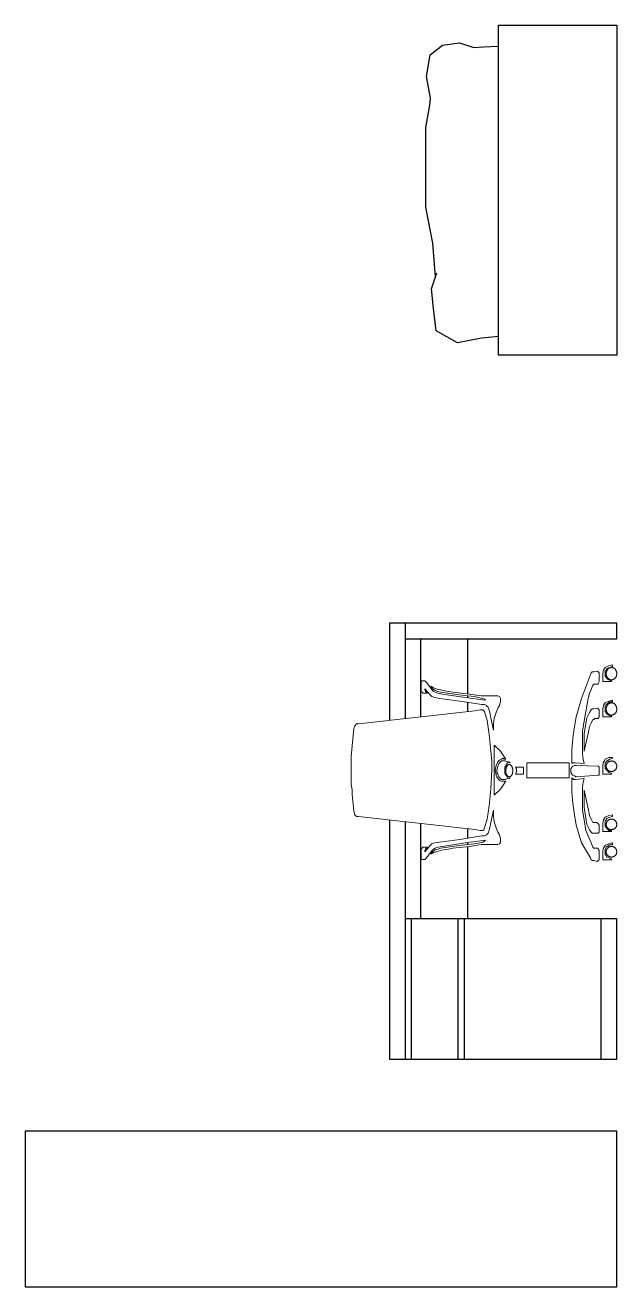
# Model space of a CAD drawing. Header units: millimetres. Extents: x 33568 to 59102, y 32067 to 59557.
# Drawn here: x 33568 to 35468, y 32067 to 36119 of the extents above; entities that cross this region are included whole.
import ezdxf

# ---------------------------------------------------------------- set-up
doc = ezdxf.new("R2010")
doc.units = ezdxf.units.MM
doc.layers.add('arredo', color=253, linetype='Continuous')

msp = doc.modelspace()

# ---------------------------------------------------------------- linework, layer by layer
at = {"layer": 'arredo'}
for p, q in [((34854.8, 35790.6), (34868.4, 35862.8)), ((34788.4, 34198.1), (34788.4, 33891.4)), ((34838.4, 34148.1), (34838.4, 33897)), ((34988.4, 34148.1), (34988.4, 33971.6)), ((34988.4, 33964.9), (34988.4, 33958.6)), ((34988.4, 33944.4), (34988.4, 33913.7)), ((34788.4, 33560.7), (34788.4, 32798.1)), ((34838.4, 33555.1), (34838.4, 33248.1)), ((34988.4, 33538.4), (34988.4, 33507.7)), ((34988.4, 33493.5), (34988.4, 33487.2)), ((34988.4, 33480.5), (34988.4, 33248.1)), ((34808.4, 33248.1), (34808.4, 32798.1)), ((34958.4, 33248.1), (34958.4, 32798.1)), ((34978.4, 33248.1), (34978.4, 32798.1)), ((35418.4, 32798.1), (35418.4, 33248.1))]:
    msp.add_line(p, q, dxfattribs=at)
at = {"layer": 'arredo', "lineweight": 0}
msp.add_line((35055.2, 33928.4), (35055.2, 33928.4), dxfattribs=at)
at = {"layer": 'arredo'}
for points in [[(35468.4, 35059.2), (35088.4, 35059.2), (35088.4, 36119.2), (35468.4, 36119.2), (35468.4, 35059.2)], [(34868.4, 35862.8), (34870.3, 35884.8), (34857.3, 35954.5), (34868.8, 36024.2), (34908.8, 36054.8), (34963.1, 36062.8), (35009.5, 36047.4), (35040.5, 36050)], [(35040.5, 36050), (35040.5, 36050), (35088.4, 36052.2)], [(34885.8, 35310.8), (34878, 35419.2), (34854.8, 35535.2), (34854.8, 35697.8), (34854.8, 35790.6)], [(35088.4, 35119.2), (35034.2, 35113.8), (34956.9, 35098.4), (34888.4, 35137.1), (34879.9, 35209.2), (34873.2, 35272.9), (34890.4, 35323.6)], [(34788.4, 34148.1), (35468.4, 34148.1), (35468.4, 34198.1), (34738.4, 34198.1), (34738.4, 33885.8)], [(34738.4, 33566.3), (34738.4, 32798.1), (35468.4, 32798.1), (35468.4, 33248.1), (34788.4, 33248.1)], [(35468.4, 32066.7), (35468.4, 32566.7), (33568.4, 32566.7), (33568.4, 32066.7), (35468.4, 32066.7)]]:
    msp.add_lwpolyline(points, dxfattribs=at)
at = {"layer": 'arredo', "lineweight": 0}
for points in [[(35380.7, 33973.7), (35386.3, 33985.2), (35392, 33999.3), (35394.8, 34002.1), (35397.6, 34002.1), (35403.3, 34002.1), (35409, 34002.1), (35409, 34005), (35411.8, 34010.6), (35411.8, 34036.1), (35411.8, 34038.9), (35409, 34041.8), (35406.1, 34044.6), (35394.8, 34041.8), (35389.1, 34041.8), (35386.3, 34038.9), (35383.5, 34033.3), (35355.2, 33956.7), (35338.2, 33897.3), (35332.6, 33866.1), (35326.9, 33829.3), (35324.1, 33789.7), (35324.1, 33747.3), (35326.9, 33750.1), (35329.7, 33750.1), (35335.4, 33750.1), (35363.7, 33747.3), (35363.7, 33747.3), (35360.8, 33761.4), (35358, 33778.4), (35358, 33798.2), (35358, 33823.7), (35358, 33852), (35363.7, 33883.1), (35369.3, 33914.2), (35375, 33951)], [(35454.2, 34064.4), (35454.2, 34064.4), (35442.9, 34061.6), (35431.6, 34055.9), (35428.8, 34053.1), (35425.9, 34047.4), (35423.1, 34036.1), (35423.1, 34010.6), (35451.4, 34010.6), (35451.4, 34013.5), (35442.9, 34016.3), (35437.3, 34019.1), (35431.6, 34027.6), (35431.6, 34036.1), (35431.6, 34041.8), (35431.6, 34044.6), (35434.4, 34047.4), (35437.3, 34053.1), (35445.7, 34055.9), (35454.2, 34058.7)], [(35450.3, 34055.9), (35449.2, 34055.8), (35448.2, 34055.6), (35447.1, 34055.3), (35446.1, 34054.9), (35445.1, 34054.5), (35444.1, 34054), (35443.1, 34053.4), (35442.2, 34052.8), (35441.3, 34052.1), (35440.5, 34051.3), (35439.7, 34050.4), (35438.9, 34049.5), (35438.2, 34048.6), (35437.6, 34047.6), (35437, 34046.5), (35436.4, 34045.5), (35436, 34044.3), (35435.5, 34043.2), (35435.2, 34042), (35434.9, 34040.8), (35434.7, 34039.5), (35434.5, 34038.3), (35434.4, 34037), (35434.4, 34035.8), (35434.5, 34034.5), (35434.6, 34033.3), (35434.8, 34032), (35435, 34030.8), (35435.4, 34029.6), (35435.7, 34028.5), (35436.2, 34027.3), (35436.7, 34026.2), (35437.3, 34025.1), (35437.9, 34024.1), (35438.6, 34023.1), (35439.3, 34022.2), (35440.1, 34021.3), (35440.9, 34020.5), (35441.8, 34019.8), (35442.7, 34019.1), (35443.6, 34018.5), (35444.6, 34018), (35445.6, 34017.5), (35446.6, 34017.1), (35447.7, 34016.8), (35448.7, 34016.5), (35449.8, 34016.4), (35450.9, 34016.3), (35451.9, 34016.3), (35453, 34016.4), (35454.1, 34016.5), (35455.1, 34016.8), (35456.2, 34017.1), (35457.2, 34017.5), (35458.2, 34018), (35459.2, 34018.5), (35460.1, 34019.1), (35461, 34019.8), (35461.9, 34020.5), (35462.7, 34021.3), (35463.5, 34022.2), (35464.2, 34023.1), (35464.9, 34024.1), (35465.5, 34025.1), (35466.1, 34026.2), (35466.6, 34027.3), (35467.1, 34028.5), (35467.4, 34029.6), (35467.8, 34030.8), (35468, 34032), (35468.2, 34033.3), (35468.3, 34034.5), (35468.4, 34035.8), (35468.4, 34037), (35468.3, 34038.3), (35468.1, 34039.5), (35467.9, 34040.8), (35467.6, 34042), (35467.3, 34043.2), (35466.8, 34044.3), (35466.4, 34045.5), (35465.8, 34046.5), (35465.2, 34047.6), (35464.6, 34048.6), (35463.9, 34049.5), (35463.1, 34050.4), (35462.3, 34051.3), (35461.5, 34052.1), (35460.6, 34052.8), (35459.7, 34053.4), (35458.7, 34054), (35457.7, 34054.5), (35456.7, 34054.9), (35455.7, 34055.3), (35454.6, 34055.6), (35453.5, 34055.8), (35452.5, 34055.9), (35451.4, 34055.9)], [(34618.5, 33803.9), (34624.2, 33860.5), (34627, 33869), (34632.6, 33874.6), (34638.3, 33874.6), (35012.5, 33916.4), (35029.8, 33919.9), (35038.3, 33919.9), (35041.1, 33917.1), (35043.9, 33914.2), (35052.4, 33885.9), (35058.1, 33840.7), (35063.7, 33786.9), (35066.6, 33755.8), (35066.6, 33727.5), (35066.6, 33727.5), (35063.7, 33665.2), (35058.1, 33611.4), (35052.4, 33569), (35046.7, 33552), (35043.9, 33540.7), (35041.1, 33535), (35038.3, 33532.2), (35029.8, 33532.2), (35012.5, 33535.7), (34638.3, 33577.5), (34632.6, 33577.5), (34627, 33583.2), (34624.2, 33594.5), (34618.5, 33648.2), (34618.5, 33662.4), (34615.7, 33682.2), (34615.7, 33724.6), (34615.7, 33769.9)], [(35386.3, 33877.4), (35380.7, 33866.1), (35377.8, 33849.1), (35363.7, 33786.9), (35363.7, 33786.9), (35363.7, 33812.4), (35363.7, 33843.5), (35372.2, 33894.4), (35380.7, 33911.4), (35386.3, 33919.9), (35389.1, 33922.7), (35394.8, 33922.7), (35406.1, 33925.5), (35409, 33922.7), (35411.8, 33919.9), (35411.8, 33917.1), (35411.8, 33897.3), (35409, 33891.6), (35403.3, 33891.6), (35397.6, 33891.6), (35394.8, 33888.8), (35392, 33888.8)], [(35454.2, 33951), (35454.2, 33951), (35442.9, 33948.2), (35431.6, 33942.5), (35428.8, 33939.7), (35425.9, 33934), (35423.1, 33922.7), (35423.1, 33897.3), (35451.4, 33897.3), (35451.4, 33900.1), (35442.9, 33902.9), (35437.3, 33905.7), (35431.6, 33914.2), (35431.6, 33922.7), (35431.6, 33928.4), (35431.6, 33931.2), (35434.4, 33936.9), (35437.3, 33939.7), (35445.7, 33945.4), (35454.2, 33945.4)], [(35450.3, 33942.5), (35449.2, 33942.4), (35448.2, 33942.2), (35447.1, 33941.9), (35446.1, 33941.5), (35445.1, 33941.1), (35444.1, 33940.6), (35443.1, 33940), (35442.2, 33939.4), (35441.3, 33938.7), (35440.5, 33937.9), (35439.7, 33937.1), (35438.9, 33936.2), (35438.2, 33935.2), (35437.6, 33934.2), (35437, 33933.2), (35436.4, 33932.1), (35436, 33930.9), (35435.5, 33929.8), (35435.2, 33928.6), (35434.9, 33927.4), (35434.7, 33926.2), (35434.5, 33924.9), (35434.4, 33923.7), (35434.4, 33922.4), (35434.5, 33921.1), (35434.6, 33919.9), (35434.8, 33918.7), (35435, 33917.4), (35435.4, 33916.2), (35435.7, 33915.1), (35436.2, 33913.9), (35436.7, 33912.8), (35437.3, 33911.7), (35437.9, 33910.7), (35438.6, 33909.7), (35439.3, 33908.8), (35440.1, 33908), (35440.9, 33907.1), (35441.8, 33906.4), (35442.7, 33905.7), (35443.6, 33905.1), (35444.6, 33904.6), (35445.6, 33904.1), (35446.6, 33903.7), (35447.7, 33903.4), (35448.7, 33903.2), (35449.8, 33903), (35450.9, 33902.9), (35451.9, 33902.9), (35453, 33903), (35454.1, 33903.2), (35455.1, 33903.4), (35456.2, 33903.7), (35457.2, 33904.1), (35458.2, 33904.6), (35459.2, 33905.1), (35460.1, 33905.7), (35461, 33906.4), (35461.9, 33907.1), (35462.7, 33908), (35463.5, 33908.8), (35464.2, 33909.7), (35464.9, 33910.7), (35465.5, 33911.7), (35466.1, 33912.8), (35466.6, 33913.9), (35467.1, 33915.1), (35467.4, 33916.2), (35467.8, 33917.4), (35468, 33918.7), (35468.2, 33919.9), (35468.3, 33921.1), (35468.4, 33922.4), (35468.4, 33923.7), (35468.3, 33924.9), (35468.1, 33926.2), (35467.9, 33927.4), (35467.6, 33928.6), (35467.3, 33929.8), (35466.8, 33930.9), (35466.4, 33932.1), (35465.8, 33933.2), (35465.2, 33934.2), (35464.6, 33935.2), (35463.9, 33936.2), (35463.1, 33937.1), (35462.3, 33937.9), (35461.5, 33938.7), (35460.6, 33939.4), (35459.7, 33940), (35458.7, 33940.6), (35457.7, 33941.1), (35456.7, 33941.5), (35455.7, 33941.9), (35454.6, 33942.2), (35453.5, 33942.4), (35452.5, 33942.5), (35451.4, 33942.5)], [(35092, 33693.5), (35089.2, 33696.3), (35086.4, 33699.2), (35083.5, 33704.8), (35080.7, 33710.5), (35077.9, 33727.5), (35077.9, 33727.5), (35080.7, 33741.6), (35086.4, 33752.9), (35089.2, 33755.8), (35092, 33758.6), (35097.7, 33761.4), (35103.3, 33764.3), (35106.2, 33761.4), (35111.8, 33761.4), (35094.9, 33786.9), (35075, 33806.7), (35075, 33755.8), (35075, 33727.5), (35075, 33645.4), (35094.9, 33665.2), (35111.8, 33690.7), (35106.2, 33690.7), (35103.3, 33690.7), (35097.7, 33690.7)], [(35454.2, 33767.1), (35454.2, 33767.1), (35442.9, 33767.1), (35431.6, 33761.4), (35428.8, 33755.8), (35425.9, 33752.9), (35423.1, 33741.6), (35423.1, 33713.3), (35451.4, 33713.3), (35451.4, 33716.1), (35442.9, 33719), (35437.3, 33724.6), (35431.6, 33733.1), (35431.6, 33741.6), (35431.6, 33744.4), (35431.6, 33750.1), (35434.4, 33752.9), (35437.3, 33755.8), (35445.7, 33761.4), (35454.2, 33764.3)], [(35126, 33750.1), (35126, 33750.1), (35109, 33755.8), (35106.2, 33755.8), (35097.7, 33755.8), (35094.9, 33752.9), (35089.2, 33747.3), (35086.4, 33738.8), (35083.5, 33724.6), (35083.5, 33719), (35086.4, 33713.3), (35089.2, 33704.8), (35094.9, 33699.2), (35097.7, 33696.3), (35106.2, 33696.3), (35109, 33696.3), (35126, 33702), (35123.2, 33699.2), (35117.5, 33702), (35114.7, 33707.7), (35109, 33716.1), (35109, 33724.6), (35109, 33736), (35114.7, 33744.4), (35117.5, 33750.1), (35123.2, 33752.9)], [(35122.4, 33744.4), (35121.7, 33744.3), (35121, 33744.1), (35120.3, 33743.8), (35119.6, 33743.5), (35118.9, 33743), (35118.3, 33742.5), (35117.6, 33741.9), (35117, 33741.3), (35116.4, 33740.6), (35115.9, 33739.8), (35115.3, 33739), (35114.8, 33738.1), (35114.4, 33737.1), (35113.9, 33736.1), (35113.5, 33735.1), (35113.2, 33734), (35112.9, 33732.9), (35112.6, 33731.7), (35112.3, 33730.5), (35112.2, 33729.3), (35112, 33728.1), (35111.9, 33726.8), (35111.8, 33725.6), (35111.8, 33724.3), (35111.9, 33723.1), (35111.9, 33721.8), (35112.1, 33720.6), (35112.2, 33719.4), (35112.5, 33718.2), (35112.7, 33717), (35113, 33715.8), (35113.3, 33714.7), (35113.7, 33713.7), (35114.1, 33712.6), (35114.6, 33711.7), (35115.1, 33710.7), (35115.6, 33709.9), (35116.2, 33709.1), (35116.7, 33708.3), (35117.3, 33707.6), (35118, 33707), (35118.6, 33706.5), (35119.3, 33706), (35120, 33705.6), (35120.7, 33705.3), (35121.4, 33705.1), (35122.1, 33704.9), (35122.8, 33704.8), (35123.5, 33704.8), (35124.2, 33704.9), (35124.9, 33705.1), (35125.6, 33705.3), (35126.3, 33705.6), (35127, 33706), (35127.7, 33706.5), (35128.3, 33707), (35129, 33707.6), (35129.6, 33708.3), (35130.1, 33709.1), (35130.7, 33709.9), (35131.2, 33710.7), (35131.7, 33711.7), (35132.2, 33712.6), (35132.6, 33713.7), (35133, 33714.7), (35133.3, 33715.8), (35133.6, 33717), (35133.8, 33718.2), (35134.1, 33719.4), (35134.2, 33720.6), (35134.4, 33721.8), (35134.4, 33723.1), (35134.5, 33724.3), (35134.5, 33725.6), (35134.4, 33726.8), (35134.3, 33728.1), (35134.2, 33729.3), (35134, 33730.5), (35133.7, 33731.7), (35133.4, 33732.9), (35133.1, 33734), (35132.8, 33735.1), (35132.4, 33736.1), (35131.9, 33737.1), (35131.5, 33738.1), (35131, 33739), (35130.4, 33739.8), (35129.9, 33740.6), (35129.3, 33741.3), (35128.7, 33741.9), (35128, 33742.5), (35127.4, 33743), (35126.7, 33743.5), (35126, 33743.8), (35125.3, 33744.1), (35124.6, 33744.3), (35123.9, 33744.4), (35123.2, 33744.4)], [(35143, 33713.3), (35143, 33713.3), (35168.4, 33713.3), (35168.4, 33736), (35143, 33736), (35145.8, 33730.3), (35145.8, 33721.8)], [(35315.6, 33750.1), (35315.6, 33702), (35179.7, 33702), (35179.7, 33750.1)], [(35321.2, 33724.6), (35321.2, 33724.6), (35321.2, 33730.3), (35324.1, 33736), (35326.9, 33738.8), (35332.6, 33741.6), (35338.2, 33741.6), (35409, 33738.8), (35411.8, 33736), (35411.8, 33724.6), (35411.8, 33713.3), (35411.8, 33710.5), (35409, 33710.5), (35338.2, 33704.8), (35332.6, 33707.7), (35326.9, 33710.5), (35324.1, 33713.3), (35321.2, 33719)], [(35450.3, 33755.7), (35449.2, 33755.6), (35448.2, 33755.5), (35447.1, 33755.2), (35446.1, 33754.9), (35445.1, 33754.5), (35444.1, 33754.1), (35443.1, 33753.6), (35442.2, 33753.1), (35441.3, 33752.5), (35440.5, 33751.8), (35439.7, 33751.1), (35438.9, 33750.3), (35438.2, 33749.5), (35437.6, 33748.6), (35437, 33747.7), (35436.4, 33746.8), (35436, 33745.8), (35435.5, 33744.8), (35435.2, 33743.8), (35434.9, 33742.8), (35434.7, 33741.7), (35434.5, 33740.7), (35434.4, 33739.6), (35434.4, 33738.5), (35434.5, 33737.4), (35434.6, 33736.4), (35434.8, 33735.3), (35435, 33734.3), (35435.4, 33733.2), (35435.7, 33732.2), (35436.2, 33731.2), (35436.7, 33730.3), (35437.3, 33729.4), (35437.9, 33728.5), (35438.6, 33727.7), (35439.3, 33726.9), (35440.1, 33726.1), (35440.9, 33725.4), (35441.8, 33724.8), (35442.7, 33724.2), (35443.6, 33723.7), (35444.6, 33723.2), (35445.6, 33722.8), (35446.6, 33722.5), (35447.7, 33722.2), (35448.7, 33722), (35449.8, 33721.9), (35450.9, 33721.8), (35451.9, 33721.8), (35453, 33721.9), (35454.1, 33722), (35455.1, 33722.2), (35456.2, 33722.5), (35457.2, 33722.8), (35458.2, 33723.2), (35459.2, 33723.7), (35460.1, 33724.2), (35461, 33724.8), (35461.9, 33725.4), (35462.7, 33726.1), (35463.5, 33726.9), (35464.2, 33727.7), (35464.9, 33728.5), (35465.5, 33729.4), (35466.1, 33730.3), (35466.6, 33731.2), (35467.1, 33732.2), (35467.4, 33733.2), (35467.8, 33734.3), (35468, 33735.3), (35468.2, 33736.4), (35468.3, 33737.4), (35468.4, 33738.5), (35468.4, 33739.6), (35468.3, 33740.7), (35468.1, 33741.7), (35467.9, 33742.8), (35467.6, 33743.8), (35467.3, 33744.8), (35466.8, 33745.8), (35466.4, 33746.8), (35465.8, 33747.7), (35465.2, 33748.6), (35464.6, 33749.5), (35463.9, 33750.3), (35463.1, 33751.1), (35462.3, 33751.8), (35461.5, 33752.5), (35460.6, 33753.1), (35459.7, 33753.6), (35458.7, 33754.1), (35457.7, 33754.5), (35456.7, 33754.9), (35455.7, 33755.2), (35454.6, 33755.5), (35453.5, 33755.6), (35452.5, 33755.7), (35451.4, 33755.8)], [(35326.9, 33699.2), (35329.7, 33696.3), (35335.4, 33696.3), (35363.7, 33699.2), (35363.7, 33699.2), (35360.8, 33687.9), (35358, 33670.9), (35358, 33651.1), (35358, 33625.6), (35358, 33597.3), (35363.7, 33566.2), (35369.3, 33532.2), (35386.3, 33492.4), (35392, 33478.3), (35394.8, 33475.4), (35397.6, 33475.4), (35403.3, 33475.4), (35409, 33475.4), (35409, 33472.6), (35411.8, 33466.9), (35411.8, 33441.5), (35411.8, 33438.6), (35409, 33435.8), (35406.1, 33433), (35394.8, 33435.8), (35389.1, 33435.8), (35386.3, 33438.6), (35383.5, 33444.3), (35355.2, 33492.6), (35338.2, 33549.2), (35332.6, 33583.2), (35326.9, 33619.9), (35324.1, 33656.7), (35324.1, 33702)], [(35363.7, 33662.4), (35363.7, 33662.4), (35377.8, 33597.3), (35380.7, 33580.3), (35386.3, 33569), (35392, 33557.7), (35394.8, 33557.7), (35397.6, 33557.7), (35403.3, 33557.7), (35409, 33554.9), (35411.8, 33549.2), (35411.8, 33529.4), (35411.8, 33526.6), (35409, 33523.7), (35406.1, 33523.7), (35394.8, 33523.7), (35389.1, 33523.7), (35386.3, 33526.6), (35380.7, 33535), (35372.2, 33552), (35363.7, 33605.8), (35363.7, 33634.1)], [(35445.7, 33574.7), (35454.2, 33577.5), (35454.2, 33583.2), (35454.2, 33583.2), (35442.9, 33580.3), (35431.6, 33574.7), (35428.8, 33571.8), (35425.9, 33566.2), (35423.1, 33554.9), (35423.1, 33529.4), (35451.4, 33529.4), (35451.4, 33532.2), (35442.9, 33532.2), (35437.3, 33537.9), (35431.6, 33546.4), (35431.6, 33554.9), (35431.6, 33560.5), (35431.6, 33563.3), (35434.4, 33566.2), (35437.3, 33571.8)], [(35450.3, 33569), (35449.2, 33568.9), (35448.2, 33568.7), (35447.1, 33568.5), (35446.1, 33568.2), (35445.1, 33567.8), (35444.1, 33567.4), (35443.1, 33566.9), (35442.2, 33566.3), (35441.3, 33565.7), (35440.5, 33565), (35439.7, 33564.3), (35438.9, 33563.5), (35438.2, 33562.7), (35437.6, 33561.9), (35437, 33561), (35436.4, 33560), (35436, 33559.1), (35435.5, 33558.1), (35435.2, 33557.1), (35434.9, 33556), (35434.7, 33555), (35434.5, 33553.9), (35434.4, 33552.8), (35434.4, 33551.8), (35434.5, 33550.7), (35434.6, 33549.6), (35434.8, 33548.5), (35435, 33547.5), (35435.4, 33546.5), (35435.7, 33545.5), (35436.2, 33544.5), (35436.7, 33543.5), (35437.3, 33542.6), (35437.9, 33541.7), (35438.6, 33540.9), (35439.3, 33540.1), (35440.1, 33539.4), (35440.9, 33538.7), (35441.8, 33538), (35442.7, 33537.5), (35443.6, 33536.9), (35444.6, 33536.5), (35445.6, 33536.1), (35446.6, 33535.7), (35447.7, 33535.5), (35448.7, 33535.3), (35449.8, 33535.1), (35450.9, 33535.1), (35451.9, 33535.1), (35453, 33535.1), (35454.1, 33535.3), (35455.1, 33535.5), (35456.2, 33535.7), (35457.2, 33536.1), (35458.2, 33536.5), (35459.2, 33536.9), (35460.1, 33537.5), (35461, 33538), (35461.9, 33538.7), (35462.7, 33539.4), (35463.5, 33540.1), (35464.2, 33540.9), (35464.9, 33541.7), (35465.5, 33542.6), (35466.1, 33543.5), (35466.6, 33544.5), (35467.1, 33545.5), (35467.4, 33546.5), (35467.8, 33547.5), (35468, 33548.5), (35468.2, 33549.6), (35468.3, 33550.7), (35468.4, 33551.8), (35468.4, 33552.8), (35468.3, 33553.9), (35468.1, 33555), (35467.9, 33556), (35467.6, 33557.1), (35467.3, 33558.1), (35466.8, 33559.1), (35466.4, 33560), (35465.8, 33561), (35465.2, 33561.9), (35464.6, 33562.7), (35463.9, 33563.5), (35463.1, 33564.3), (35462.3, 33565), (35461.5, 33565.7), (35460.6, 33566.3), (35459.7, 33566.9), (35458.7, 33567.4), (35457.7, 33567.8), (35456.7, 33568.2), (35455.7, 33568.5), (35454.6, 33568.7), (35453.5, 33568.9), (35452.5, 33569), (35451.4, 33569)], [(35454.2, 33492.4), (35454.2, 33492.4), (35442.9, 33489.6), (35431.6, 33483.9), (35428.8, 33481.1), (35425.9, 33475.4), (35423.1, 33466.9), (35423.1, 33438.6), (35451.4, 33438.6), (35451.4, 33441.5), (35442.9, 33444.3), (35437.3, 33447.1), (35431.6, 33455.6), (35431.6, 33464.1), (35431.6, 33469.8), (35431.6, 33472.6), (35434.4, 33478.3), (35437.3, 33481.1), (35445.7, 33486.7), (35454.2, 33486.7)], [(35450.3, 33481.1), (35449.2, 33481), (35448.2, 33480.8), (35447.1, 33480.5), (35446.1, 33480.2), (35445.1, 33479.9), (35444.1, 33479.4), (35443.1, 33478.9), (35442.2, 33478.4), (35441.3, 33477.8), (35440.5, 33477.1), (35439.7, 33476.4), (35438.9, 33475.6), (35438.2, 33474.8), (35437.6, 33474), (35437, 33473.1), (35436.4, 33472.1), (35436, 33471.2), (35435.5, 33470.2), (35435.2, 33469.1), (35434.9, 33468.1), (35434.7, 33467.1), (35434.5, 33466), (35434.4, 33464.9), (35434.4, 33463.8), (35434.5, 33462.8), (35434.6, 33461.7), (35434.8, 33460.6), (35435, 33459.6), (35435.4, 33458.6), (35435.7, 33457.5), (35436.2, 33456.6), (35436.7, 33455.6), (35437.3, 33454.7), (35437.9, 33453.8), (35438.6, 33453), (35439.3, 33452.2), (35440.1, 33451.5), (35440.9, 33450.8), (35441.8, 33450.1), (35442.7, 33449.5), (35443.6, 33449), (35444.6, 33448.6), (35445.6, 33448.2), (35446.6, 33447.8), (35447.7, 33447.5), (35448.7, 33447.3), (35449.8, 33447.2), (35450.9, 33447.1), (35451.9, 33447.1), (35453, 33447.2), (35454.1, 33447.3), (35455.1, 33447.5), (35456.2, 33447.8), (35457.2, 33448.2), (35458.2, 33448.6), (35459.2, 33449), (35460.1, 33449.5), (35461, 33450.1), (35461.9, 33450.8), (35462.7, 33451.5), (35463.5, 33452.2), (35464.2, 33453), (35464.9, 33453.8), (35465.5, 33454.7), (35466.1, 33455.6), (35466.6, 33456.6), (35467.1, 33457.5), (35467.4, 33458.6), (35467.8, 33459.6), (35468, 33460.6), (35468.2, 33461.7), (35468.3, 33462.8), (35468.4, 33463.8), (35468.4, 33464.9), (35468.3, 33466), (35468.1, 33467.1), (35467.9, 33468.1), (35467.6, 33469.1), (35467.3, 33470.2), (35466.8, 33471.2), (35466.4, 33472.1), (35465.8, 33473.1), (35465.2, 33474), (35464.6, 33474.8), (35463.9, 33475.6), (35463.1, 33476.4), (35462.3, 33477.1), (35461.5, 33477.8), (35460.6, 33478.4), (35459.7, 33478.9), (35458.7, 33479.4), (35457.7, 33479.9), (35456.7, 33480.2), (35455.7, 33480.5), (35454.6, 33480.8), (35453.5, 33481), (35452.5, 33481.1), (35451.4, 33481.1)]]:
    msp.add_lwpolyline(points, close=True, dxfattribs=at)
for points in [[(35035.4, 33936.9), (34964.7, 33948.2), (34899.6, 33956.7), (34882.6, 33959.5), (34874.1, 33962.3), (34868.5, 33968), (34851.5, 33987.8), (34851.5, 33985), (34854.3, 33979.3), (34860, 33973.7), (34845.8, 33973.7), (34843, 33976.5), (34840.2, 33976.5), (34840.2, 33982.1), (34840.2, 34007.6), (34840.2, 34010.4), (34843, 34013.3), (34845.8, 34013.3), (34851.5, 34013.3), (34857.2, 34007.6), (34874.1, 33985), (34879.8, 33979.3), (34885.5, 33976.5), (34893.9, 33973.7), (34908.1, 33970.8), (34981.7, 33959.5)], [(34981.7, 33959.5), (35046.7, 33951), (35043.9, 33953.8), (35038.3, 33956.7), (35010, 33962.3), (34961.9, 33968), (34902.4, 33976.5), (34893.9, 33979.3), (34885.5, 33982.1), (34877, 33987.8), (34871.3, 33996.3), (34879.8, 33990.6), (34888.3, 33987.8), (34910.9, 33982.1), (34927.9, 33979.3), (34942, 33976.5), (34995.8, 33970.8), (35032.6, 33965.2), (35049.6, 33965.2), (35058.1, 33965.2), (35075, 33965.2), (35080.7, 33965.2), (35086.4, 33965.2), (35092, 33962.3), (35094.9, 33956.7), (35094.9, 33945.4), (35092, 33934), (35086.4, 33925.5), (35080.7, 33911.4), (35075, 33891.6)], [(35075, 33891.6), (35072.2, 33874.6), (35072.2, 33854.8), (35063.7, 33894.4), (35060.9, 33911.4), (35055.2, 33928.4), (35052.4, 33931.2), (35049.6, 33934), (35043.9, 33936.9), (35035.4, 33936.9)], [(34888.3, 33464.3), (34910.9, 33470), (34927.9, 33472.8), (34942, 33475.6), (34995.8, 33481.3), (35032.6, 33486.9), (35049.6, 33486.9), (35058.1, 33486.9), (35075, 33486.9), (35080.7, 33486.9), (35086.4, 33486.9), (35092, 33489.8), (35094.9, 33495.4), (35094.9, 33506.7), (35092, 33518.1), (35086.4, 33526.6), (35080.7, 33540.7), (35075, 33560.5), (35072.2, 33577.5), (35072.2, 33597.3), (35063.7, 33557.7), (35060.9, 33540.7)], [(34851.5, 33464.3), (34868.5, 33484.1), (34874.1, 33489.8), (34882.6, 33492.6), (34899.6, 33495.4), (34964.7, 33503.9), (35035.4, 33515.2), (35043.9, 33515.2), (35049.6, 33518.1), (35052.4, 33520.9), (35055.2, 33523.7), (35055.2, 33523.7), (35060.9, 33540.7)], [(34851.5, 33464.3), (34851.5, 33467.1), (34854.3, 33472.8), (34860, 33478.5), (34845.8, 33478.5), (34843, 33475.6), (34840.2, 33475.6), (34840.2, 33470), (34840.2, 33444.5), (34840.2, 33441.7), (34843, 33438.8), (34845.8, 33438.8), (34851.5, 33438.8), (34857.2, 33444.5), (34874.1, 33467.1)], [(34874.1, 33467.1), (34879.8, 33472.8), (34885.5, 33475.6), (34893.9, 33478.5), (34908.1, 33481.3), (34981.7, 33492.6), (35046.7, 33501.1), (35043.9, 33498.3), (35038.3, 33495.4), (35010, 33489.8), (34961.9, 33484.1), (34902.4, 33475.6), (34893.9, 33472.8), (34885.5, 33470), (34877, 33464.3), (34871.3, 33455.8), (34879.8, 33461.5), (34888.3, 33464.3)]]:
    msp.add_lwpolyline(points, dxfattribs=at)

doc.saveas('drawing.dxf')
